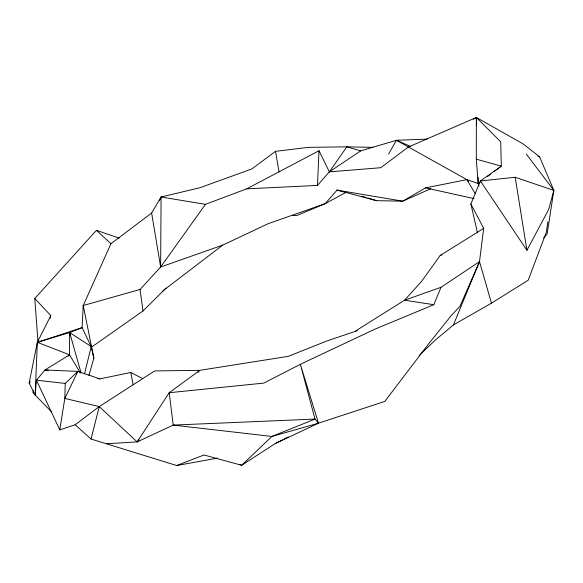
<?xml version="1.0" encoding="UTF-8"?>
<svg xmlns="http://www.w3.org/2000/svg" width="583" height="583" viewBox="0 0 583 583"><rect width="100%" height="100%" fill="white"/><g stroke="black" fill="none" stroke-linecap="round" stroke-linejoin="round"><path stroke-width="0.87" d="M478.949 186.043L478.22 183.521L476.289 159.166L476.369 117.467L408.304 147.076L380.743 167.715L329.351 171.876L317.465 185.416L246.726 188.841L205.449 204.341L161.083 197.003L151.624 213.043L110.938 243.73L83.238 305.507L82.072 327.639L91.203 346.521L93.848 358.181L88.966 375.35M80.447 373.054L69.545 354.814L69.654 332.565L82.072 327.639L37.327 342.33L29.15 383.075L35.162 394.997L51.639 411.948M83.398 308.181L83.238 305.507L140.066 289.474L160.631 267.021L161.083 197.003L199.787 187.77L251.82 168.953L275.511 151.34L308.611 147.339L346.812 146.85L373.04 147.353M142.85 378.673L130.781 372.479L99.904 378.884L77.874 371.4L65.23 383.425L64.83 398.422L59.765 429.86L75.171 424.767L99.27 406.591L154.655 370.926L199.729 370.351L288.308 356.337L327.15 340.858L357.474 330.627M33.479 390.588L32.75 392.257L35.162 394.997L37.327 342.33L50.823 315.6L34.769 298.511L96.428 230.321L119.267 238.141M317.465 185.416L319.003 150.735L246.726 188.841M35.162 394.997L36.423 380.196L45.022 369.943L69.545 354.814L37.327 342.33L69.654 332.565L91.203 346.521L84.535 373.892M419.17 355.477L435.581 339.853L453.414 324.942L479.503 261.636L483.686 228.347L470.882 204.006L480.399 180.956L501.3 166.17L500.71 141.815L476.369 117.467L473.265 119.267M547.874 221.795L546.278 232.369L528.191 280.219L491.454 303.167L453.414 324.942M474.934 118.589L476.369 117.467L523.388 144.067L539.669 156.936L553.85 190.422L547.124 234.009L543.582 237.937M217.597 458.114L176.678 465.533L91.043 439.028L99.27 406.591L64.83 398.422L77.874 371.4L45.022 369.943L48.571 370.526M50.123 318.187L50.823 315.6M553.85 190.422L548.625 209.574L526.93 250.282L480.399 180.956L515.183 177.268L553.85 190.422L526.362 154.138M106.995 443.721L137.18 441.907L169.201 392.716L263.793 383.104L300.354 364.309L374.782 329.22L433.796 304.705L441.003 287.31L479.503 261.636L491.454 303.167M159.655 200.333L161.083 197.003M479.503 261.636L459.929 306.33L451.023 315.862L429.081 343.278L384.773 401.439L318.478 423.192L271.904 436.441L173.231 425.094L137.18 441.907L99.27 406.591M388.599 154.007L396.462 140.292L427.179 139.097M319.003 150.735L329.351 171.876L346.812 146.85L360.702 150.859L396.462 140.292L410.607 146.406M151.624 213.043L160.631 267.021L205.449 204.341M483.686 228.347L440.187 255.485L421.516 281.443L404.558 300.216L355.696 330.896M166.162 288.024L143.003 310.958L91.13 347.424M29.15 383.075L30.309 381.712M68.379 356.177L69.545 354.814M137.18 441.907L138.973 439.866M197.943 372.391L199.729 370.351L169.201 392.716L173.231 425.094L315.002 419.075L318.478 423.192L275.285 443.525L241.675 465.292L203.963 454.995L176.678 465.533M346.295 192.193L325.168 203.671L268.238 223.668L222.67 245.137L162.752 290.939M396.462 140.292L466.874 179.644L478.22 183.521L480.385 181.896M487.599 176.474L490.478 174.302M494.085 171.591L501.3 166.17L476.289 159.166M329.351 171.876L360.702 150.859M468.623 181.656L466.874 179.644L425.524 187.872L402.736 201.179L376.487 200.647L337.054 190.131L325.168 203.671L297.06 215.419L292.549 215.601M275.285 443.525L282.573 439.844M284.191 439.028L288.242 436.988M430.742 188.739L402.736 201.179L337.054 190.131L340.399 190.677M441.003 287.31L404.558 300.216L433.796 304.705M160.631 267.021L222.67 245.137M440.187 255.485L441.892 254.888M65.23 383.425L36.423 380.196L59.765 429.86M97.259 378.469L99.904 378.884M425.524 187.872L474.059 198.614M361.781 196.209L366.109 197.513M367.837 198.038L376.487 200.647M538.014 156.193L539.669 156.936M240.058 464.491L241.675 465.292L271.904 436.441L315.002 419.075L300.354 364.309L318.478 423.192M75.171 424.767L91.043 439.028M96.428 230.321L110.938 243.73M466.874 179.644L475.203 193.578M80.95 372.522L69.654 332.565L69.931 335.276M470.882 204.006L477.477 232.901M83.238 305.507L93.848 358.181M130.781 372.479L133.121 384.795M275.511 151.34L279.06 171.956M515.183 177.268L526.93 250.282M140.066 289.474L143.003 310.958M34.769 298.511L37.982 341.638M476.369 117.467L476.603 125.615M478.045 177.188L478.22 183.521"/></g></svg>
